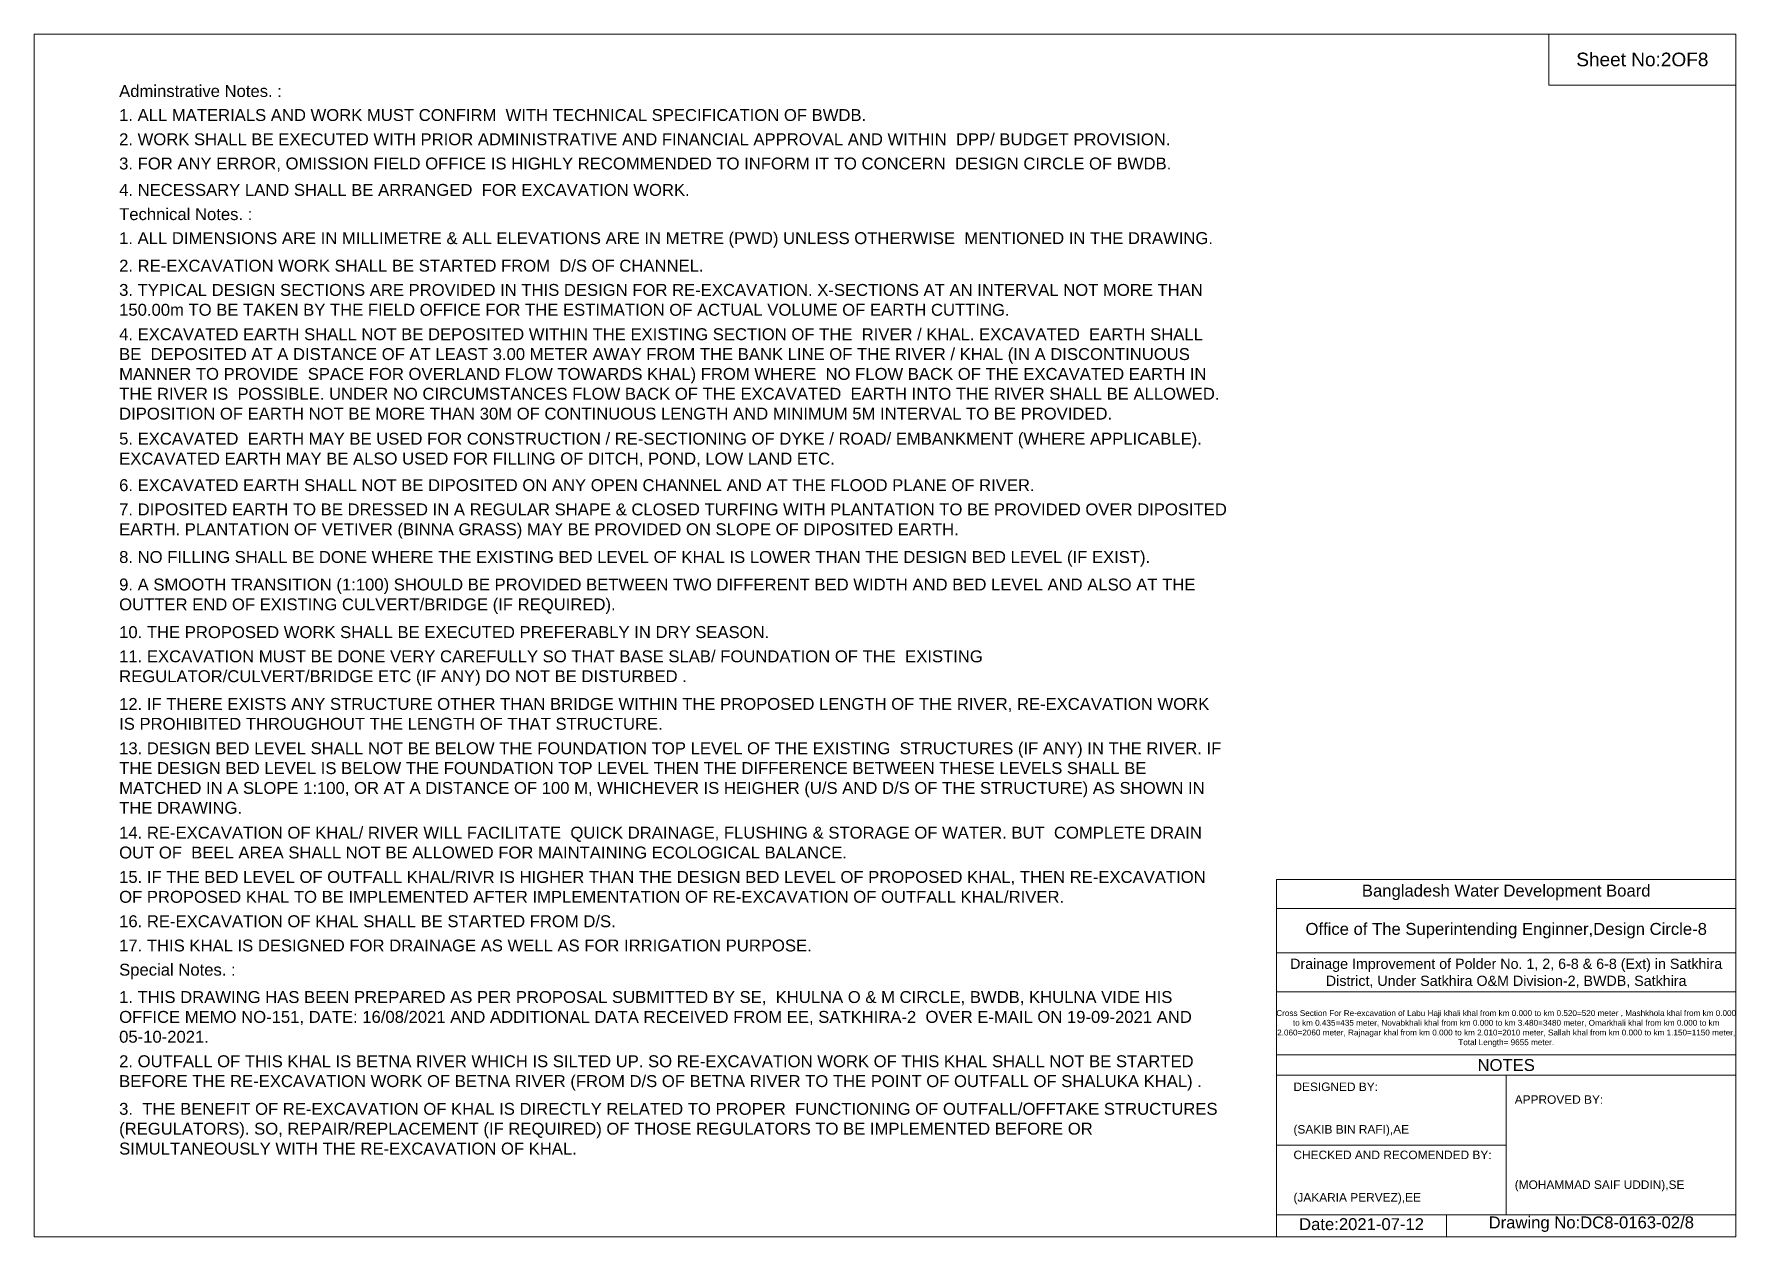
# Model space of a CAD drawing. Header units: inches. Extents: x 91000 to 648000, y -5656 to 141.
# Drawn here: x 580000 to 588000, y -5656 to 0 of the extents above; entities that cross this region are included whole.
import ezdxf

# ---------------------------------------------------------------- set-up
doc = ezdxf.new("R2010")
doc.units = ezdxf.units.IN
doc.header["$LTSCALE"] = 7
doc.header["$MEASUREMENT"] = 0
doc.layers.add('Cross Section Labels', color=7, linetype='Continuous', lineweight=9)
doc.styles.get("Standard").update_dxf_attribs({"font": 'arial.ttf'})

msp = doc.modelspace()

# ---------------------------------------------------------------- linework, layer by layer
at = {"layer": 'Cross Section Labels'}
for points in [[(580000, 0), (588000, 0), (588000, -5656), (580000, -5656)], [(587120, 0), (588000, 0), (588000, -240), (587120, -240)]]:
    msp.add_lwpolyline(points, close=True, dxfattribs=at)
for points in [[(585840, -5656), (585840, -3976), (588000, -3976)], [(585840, -4112), (588000, -4112)], [(585840, -4320), (588000, -4320)], [(585840, -4504), (588000, -4504)], [(585840, -4800), (588000, -4800)], [(585840, -4896), (588000, -4896)], [(586920, -4896), (586920, -5552)], [(585840, -5224), (586920, -5224)], [(585840, -5552), (588000, -5552)], [(586640, -5552), (586640, -5656)]]:
    msp.add_lwpolyline(points, dxfattribs=at)

# ---------------------------------------------------------------- texts
at = {"layer": 'Cross Section Labels', "attachment_point": 5}
for s, insert, char_height in [('Sheet No:2OF8', (587560, -120), 64), ('Bangladesh Water Development Board', (586920, -4036), 56), ('Office of The Superintending Enginner,Design Circle-8', (586920, -4216), 56)]:
    msp.add_mtext(s, dxfattribs=dict(at, insert=insert, char_height=char_height))
at = {"layer": 'Cross Section Labels'}
for s, insert, char_height, width, attachment_point in [('Adminstrative Notes. :', (580400, -240), 56, 5200, 1), ('1. ALL MATERIALS AND WORK MUST CONFIRM  WITH TECHNICAL SPECIFICATION OF BWDB.', (580400, -352.9), 56, 5200, 1), ('2. WORK SHALL BE EXECUTED WITH PRIOR ADMINISTRATIVE AND FINANCIAL APPROVAL AND WITHIN  DPP/ BUDGET PROVISION.', (580400, -466.9), 56, 5200, 1), ('3. FOR ANY ERROR, OMISSION FIELD OFFICE IS HIGHLY RECOMMENDED TO INFORM IT TO CONCERN  DESIGN CIRCLE OF BWDB.', (580400, -580.8), 56, 5200, 1), ('4. NECESSARY LAND SHALL BE ARRANGED  FOR EXCAVATION WORK. ', (580400, -704.9), 56, 5200, 1), ('Technical Notes. :', (580400, -818.8), 56, 5200, 1), ('1. ALL DIMENSIONS ARE IN MILLIMETRE & ALL ELEVATIONS ARE IN METRE (PWD) UNLESS OTHERWISE  MENTIONED IN THE DRAWING.', (580400, -931.7), 56, 5200, 1), ('2. RE-EXCAVATION WORK SHALL BE STARTED FROM  D/S OF CHANNEL.', (580400, -1061.2), 56, 5200, 1), ('3. TYPICAL DESIGN SECTIONS ARE PROVIDED IN THIS DESIGN FOR RE-EXCAVATION. X-SECTIONS AT AN INTERVAL NOT MORE THAN 150.00m TO BE TAKEN BY THE FIELD OFFICE FOR THE ESTIMATION OF ACTUAL VOLUME OF EARTH CUTTING.', (580400, -1175.2), 56, 5200, 1), ('4. EXCAVATED EARTH SHALL NOT BE DEPOSITED WITHIN THE EXISTING SECTION OF THE  RIVER / KHAL. EXCAVATED  EARTH SHALL BE  DEPOSITED AT A DISTANCE OF AT LEAST 3.00 METER AWAY FROM THE BANK LINE OF THE RIVER / KHAL (IN A DISCONTINUOUS  MANNER TO PROVIDE  SPACE FOR OVERLAND FLOW TOWARDS KHAL) FROM WHERE  NO FLOW BACK OF THE EXCAVATED EARTH IN THE RIVER IS  POSSIBLE. UNDER NO CIRCUMSTANCES FLOW BACK OF THE EXCAVATED  EARTH INTO THE RIVER SHALL BE ALLOWED. DIPOSITION OF EARTH NOT BE MORE THAN 30M OF CONTINUOUS LENGTH AND MINIMUM 5M INTERVAL TO BE PROVIDED.', (580400, -1383.4), 56, 5200, 1), ('5. EXCAVATED  EARTH MAY BE USED FOR CONSTRUCTION / RE-SECTIONING OF DYKE / ROAD/ EMBANKMENT (WHERE APPLICABLE). EXCAVATED EARTH MAY BE ALSO USED FOR FILLING OF DITCH, POND, LOW LAND ETC.', (580400, -1874.7), 56, 5200, 1), ('6. EXCAVATED EARTH SHALL NOT BE DIPOSITED ON ANY OPEN CHANNEL AND AT THE FLOOD PLANE OF RIVER.', (580400, -2093.1), 56, 5200, 1), ('7. DIPOSITED EARTH TO BE DRESSED IN A REGULAR SHAPE & CLOSED TURFING WITH PLANTATION TO BE PROVIDED OVER DIPOSITED EARTH. PLANTATION OF VETIVER (BINNA GRASS) MAY BE PROVIDED ON SLOPE OF DIPOSITED EARTH.^J', (580400, -2207.1), 56, 5200, 1), ('8. NO FILLING SHALL BE DONE WHERE THE EXISTING BED LEVEL OF KHAL IS LOWER THAN THE DESIGN BED LEVEL (IF EXIST).', (580400, -2430.9), 56, 5200, 1), ('9. A SMOOTH TRANSITION (1:100) SHOULD BE PROVIDED BETWEEN TWO DIFFERENT BED WIDTH AND BED LEVEL AND ALSO AT THE OUTTER END OF EXISTING CULVERT/BRIDGE (IF REQUIRED).', (580400, -2560.3), 56, 5200, 1), ('10. THE PROPOSED WORK SHALL BE EXECUTED PREFERABLY IN DRY SEASON.', (580400, -2784.1), 56, 5200, 1), ('11. EXCAVATION MUST BE DONE VERY CAREFULLY SO THAT BASE SLAB/ FOUNDATION OF THE  EXISTING REGULATOR/CULVERT/BRIDGE ETC (IF ANY) DO NOT BE DISTURBED .^J', (580400, -2898), 56, 5200, 1), ('12. IF THERE EXISTS ANY STRUCTURE OTHER THAN BRIDGE WITHIN THE PROPOSED LENGTH OF THE RIVER, RE-EXCAVATION WORK IS PROHIBITED THROUGHOUT THE LENGTH OF THAT STRUCTURE.', (580400, -3121.8), 56, 5200, 1), ('13. DESIGN BED LEVEL SHALL NOT BE BELOW THE FOUNDATION TOP LEVEL OF THE EXISTING  STRUCTURES (IF ANY) IN THE RIVER. IF THE DESIGN BED LEVEL IS BELOW THE FOUNDATION TOP LEVEL THEN THE DIFFERENCE BETWEEN THESE LEVELS SHALL BE MATCHED IN A SLOPE 1:100, OR AT A DISTANCE OF 100 M, WHICHEVER IS HEIGHER (U/S AND D/S OF THE STRUCTURE) AS SHOWN IN THE DRAWING.', (580400, -3330.1), 56, 5200, 1), ('14. RE-EXCAVATION OF KHAL/ RIVER WILL FACILITATE  QUICK DRAINAGE, FLUSHING & STORAGE OF WATER. BUT  COMPLETE DRAIN OUT OF  BEEL AREA SHALL NOT BE ALLOWED FOR MAINTAINING ECOLOGICAL BALANCE.', (580400, -3727), 56, 5200, 1), ('15. IF THE BED LEVEL OF OUTFALL KHAL/RIVR IS HIGHER THAN THE DESIGN BED LEVEL OF PROPOSED KHAL, THEN RE-EXCAVATION OF PROPOSED KHAL TO BE IMPLEMENTED AFTER IMPLEMENTATION OF RE-EXCAVATION OF OUTFALL KHAL/RIVER.', (580400, -3935.3), 56, 5200, 1), ('16. RE-EXCAVATION OF KHAL SHALL BE STARTED FROM D/S.', (580400, -4143.5), 56, 5200, 1), ('17. THIS KHAL IS DESIGNED FOR DRAINAGE AS WELL AS FOR IRRIGATION PURPOSE.^J', (580400, -4257.5), 56, 5200, 1), ('Special Notes. :', (580400, -4371.4), 56, 5200, 1), ('Drainage Improvement of Polder No. 1, 2, 6-8 & 6-8 (Ext) in Satkhira District, Under Satkhira O&M Division-2, BWDB, Satkhira', (586920, -4416), 48, 2240, 5), ('1. THIS DRAWING HAS BEEN PREPARED AS PER PROPOSAL SUBMITTED BY SE,  KHULNA O & M CIRCLE, BWDB, KHULNA VIDE HIS OFFICE MEMO NO-151, DATE: 16/08/2021 AND ADDITIONAL DATA RECEIVED FROM EE, SATKHIRA-2  OVER E-MAIL ON 19-09-2021 AND 05-10-2021.^J', (580400, -4499.9), 56, 5200, 1), ('Cross Section For Re-excavation of Labu Haji khali khal from km 0.000 to km 0.520=520 meter , Mashkhola khal from km 0.000 to km 0.435=435 meter, Novabkhali khal from km 0.000 to km 3.480=3480 meter, Omarkhali khal from km 0.000 to km 2.060=2060 meter, Rajnagar khal from km 0.000 to km 2.010=2010 meter, Sallah khal from km 0.000 to km 1.150=1150 meter, Total Length= 9655 meter. ', (586920, -4676), 27.4148, 2160, 5), ('2. OUTFALL OF THIS KHAL IS BETNA RIVER WHICH IS SILTED UP. SO RE-EXCAVATION WORK OF THIS KHAL SHALL NOT BE STARTED BEFORE THE RE-EXCAVATION WORK OF BETNA RIVER (FROM D/S OF BETNA RIVER TO THE POINT OF OUTFALL OF SHALUKA KHAL) .   ', (580400, -4801.8), 56, 5200, 1), ('NOTES', (586920, -4848), 56, 2240, 5), ('DESIGNED BY:^J^J^J(SAKIB BIN RAFI),AE', (585920, -5056), 40, 1120, 4), ('3.  THE BENEFIT OF RE-EXCAVATION OF KHAL IS DIRECTLY RELATED TO PROPER  FUNCTIONING OF OUTFALL/OFFTAKE STRUCTURES (REGULATORS). SO, REPAIR/REPLACEMENT (IF REQUIRED) OF THOSE REGULATORS TO BE IMPLEMENTED BEFORE OR SIMULTANEOUSLY WITH THE RE-EXCAVATION OF KHAL.        ', (580400, -5025.6), 56, 5200, 1), ('APPROVED BY:^J^J^J^J^J^J(MOHAMMAD SAIF UDDIN),SE', (586960, -5216), 40, 1120, 4), ('CHECKED AND RECOMENDED BY:^J^J^J(JAKARIA PERVEZ),EE', (585920, -5376), 40, 1120, 4), ('Date:2021-07-12', (586240, -5596), 56, 1120, 5), ('Drawing No:DC8-0163-02/8', (587320, -5596), 56, 1760, 5)]:
    msp.add_mtext(s, dxfattribs=dict(at, insert=insert, char_height=char_height, width=width, attachment_point=attachment_point))

doc.saveas('drawing.dxf')
